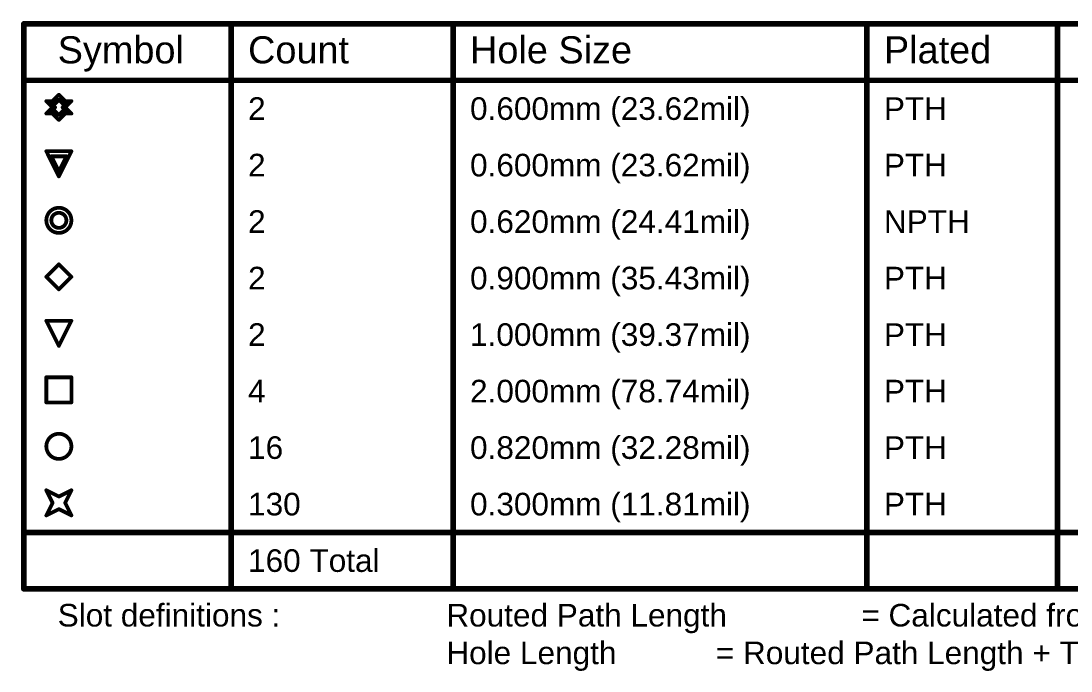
# Model space of a CAD drawing. Header units: millimetres. Extents: x -41 to 155, y -111 to 87.
# Drawn here: x -36.2 to 34.7, y 43.4 to 87.2 of the extents above; entities that cross this region are included whole.
import ezdxf

# ---------------------------------------------------------------- set-up
doc = ezdxf.new("R2010")
doc.units = ezdxf.units.MM
doc.layers.add('DrillDrawing', color=1, linetype='Continuous')
doc.styles.add('Arial', font='', dxfattribs={"height": 0.2})
doc.styles.get('Arial').set_extended_font_data('Arial')

msp = doc.modelspace()

# ---------------------------------------------------------------- linework, layer by layer
at = {"layer": 'DrillDrawing'}
for points, const_width in [([(-35.979, 86.994), (154.519, 86.994)], 0.381), ([(-35.979, 48.894), (-35.979, 86.994)], 0.381), ([(-21.987, 48.894), (-21.987, 86.994)], 0.381), ([(-7.005, 48.894), (-7.005, 86.994)], 0.381), ([(20.927, 48.894), (20.927, 86.994)], 0.381), ([(33.776, 48.894), (33.776, 86.994)], 0.381), ([(-35.979, 83.184), (154.519, 83.184)], 0.381), ([(-34.037, 81.787), (-33.614, 82.21)], 0.254), ([(-33.614, 82.21), (-33.19, 81.787)], 0.254), ([(-34.46, 81.787), (-34.037, 81.363)], 0.254), ([(-34.46, 81.787), (-34.037, 81.787)], 0.254), ([(-34.122, 81.617), (-33.868, 81.363)], 0.254), ([(-34.122, 81.617), (-33.868, 81.617)], 0.254), ([(-33.868, 81.617), (-33.614, 81.871)], 0.254), ([(-33.614, 81.871), (-33.36, 81.617)], 0.254), ([(-33.36, 81.617), (-33.106, 81.617)], 0.254), ([(-33.36, 81.363), (-33.106, 81.617)], 0.254), ([(-33.19, 81.787), (-32.767, 81.787)], 0.254), ([(-33.19, 81.363), (-32.767, 81.787)], 0.254), ([(-34.46, 80.94), (-34.037, 81.363)], 0.254), ([(-34.46, 80.94), (-34.037, 80.94)], 0.254), ([(-34.122, 81.109), (-33.868, 81.363)], 0.254), ([(-34.122, 81.109), (-33.868, 81.109)], 0.254), ([(-34.037, 80.94), (-33.614, 80.517)], 0.254), ([(-33.868, 81.109), (-33.614, 80.855)], 0.254), ([(-33.614, 80.855), (-33.36, 81.109)], 0.254), ([(-33.614, 80.517), (-33.19, 80.94)], 0.254), ([(-33.36, 81.363), (-33.106, 81.109)], 0.254), ([(-33.36, 81.109), (-33.106, 81.109)], 0.254), ([(-33.19, 81.363), (-32.767, 80.94)], 0.254), ([(-33.19, 80.94), (-32.767, 80.94)], 0.254), ([(-34.46, 78.4), (-32.767, 78.4)], 0.254), ([(-34.46, 78.4), (-33.614, 76.707)], 0.254), ([(-34.122, 78.061), (-33.106, 78.061)], 0.254), ([(-34.122, 78.061), (-33.614, 77.045)], 0.254), ([(-33.614, 76.707), (-32.767, 78.4)], 0.254), ([(-33.614, 77.045), (-33.106, 78.061)], 0.254), ([(-34.46, 69.933), (-33.614, 70.78)], 0.254), ([(-33.614, 70.78), (-32.767, 69.933)], 0.254), ([(-34.46, 69.933), (-33.614, 69.087)], 0.254), ([(-33.614, 69.087), (-32.767, 69.933)], 0.254), ([(-34.46, 66.97), (-32.767, 66.97)], 0.254), ([(-34.46, 66.97), (-33.614, 65.277)], 0.254), ([(-33.614, 65.277), (-32.767, 66.97)], 0.254), ([(-34.46, 63.16), (-32.767, 63.16)], 0.254), ([(-34.46, 61.467), (-34.46, 63.16)], 0.254), ([(-32.767, 61.467), (-32.767, 63.16)], 0.254), ([(-34.46, 61.467), (-32.767, 61.467)], 0.254), ([(-34.46, 55.54), (-33.614, 55.117)], 0.254), ([(-34.46, 55.54), (-34.037, 54.693)], 0.254), ([(-33.614, 55.117), (-32.767, 55.54)], 0.254), ([(-33.19, 54.693), (-32.767, 55.54)], 0.254), ([(-34.46, 53.847), (-34.037, 54.693)], 0.254), ([(-33.19, 54.693), (-32.767, 53.847)], 0.254), ([(-34.46, 53.847), (-33.614, 54.27)], 0.254), ([(-33.614, 54.27), (-32.767, 53.847)], 0.254), ([(-35.979, 52.704), (154.519, 52.704)], 0.381), ([(-35.979, 48.894), (154.519, 48.894)], 0.381)]:
    msp.add_lwpolyline(points, dxfattribs=dict(at, const_width=const_width))
for points, const_width in [([(-36.074, 86.994, 1), (-35.884, 86.994, 1)], 0.191), ([(-36.074, 86.994, 1), (-35.884, 86.994, 1)], 0.191), ([(-22.082, 86.994, 1), (-21.892, 86.994, 1)], 0.191), ([(-7.1, 86.994, 1), (-6.91, 86.994, 1)], 0.191), ([(20.832, 86.994, 1), (21.022, 86.994, 1)], 0.191), ([(33.681, 86.994, 1), (33.872, 86.994, 1)], 0.191), ([(-36.074, 83.184, 1), (-35.884, 83.184, 1)], 0.191), ([(-33.677, 82.21, 1), (-33.55, 82.21, 1)], 0.127), ([(-33.677, 82.21, 1), (-33.55, 82.21, 1)], 0.127), ([(-34.524, 81.787, 1), (-34.397, 81.787, 1)], 0.127), ([(-34.524, 81.787, 1), (-34.397, 81.787, 1)], 0.127), ([(-34.185, 81.617, 1), (-34.058, 81.617, 1)], 0.127), ([(-34.185, 81.617, 1), (-34.058, 81.617, 1)], 0.127), ([(-34.101, 81.787, 1), (-33.974, 81.787, 1)], 0.127), ([(-34.101, 81.787, 1), (-33.974, 81.787, 1)], 0.127), ([(-33.931, 81.617, 1), (-33.804, 81.617, 1)], 0.127), ([(-33.931, 81.617, 1), (-33.804, 81.617, 1)], 0.127), ([(-33.677, 81.871, 1), (-33.55, 81.871, 1)], 0.127), ([(-33.677, 81.871, 1), (-33.55, 81.871, 1)], 0.127), ([(-33.423, 81.617, 1), (-33.296, 81.617, 1)], 0.127), ([(-33.423, 81.617, 1), (-33.296, 81.617, 1)], 0.127), ([(-33.254, 81.787, 1), (-33.127, 81.787, 1)], 0.127), ([(-33.254, 81.787, 1), (-33.127, 81.787, 1)], 0.127), ([(-33.169, 81.617, 1), (-33.042, 81.617, 1)], 0.127), ([(-33.169, 81.617, 1), (-33.042, 81.617, 1)], 0.127), ([(-32.831, 81.787, 1), (-32.704, 81.787, 1)], 0.127), ([(-32.831, 81.787, 1), (-32.704, 81.787, 1)], 0.127), ([(-34.524, 80.94, 1), (-34.397, 80.94, 1)], 0.127), ([(-34.524, 80.94, 1), (-34.397, 80.94, 1)], 0.127), ([(-34.185, 81.109, 1), (-34.058, 81.109, 1)], 0.127), ([(-34.185, 81.109, 1), (-34.058, 81.109, 1)], 0.127), ([(-34.101, 81.363, 1), (-33.974, 81.363, 1)], 0.127), ([(-34.101, 81.363, 1), (-33.974, 81.363, 1)], 0.127), ([(-34.101, 80.94, 1), (-33.974, 80.94, 1)], 0.127), ([(-34.101, 80.94, 1), (-33.974, 80.94, 1)], 0.127), ([(-33.931, 81.363, 1), (-33.804, 81.363, 1)], 0.127), ([(-33.931, 81.363, 1), (-33.804, 81.363, 1)], 0.127), ([(-33.931, 81.109, 1), (-33.804, 81.109, 1)], 0.127), ([(-33.931, 81.109, 1), (-33.804, 81.109, 1)], 0.127), ([(-33.677, 80.855, 1), (-33.55, 80.855, 1)], 0.127), ([(-33.677, 80.855, 1), (-33.55, 80.855, 1)], 0.127), ([(-33.423, 81.363, 1), (-33.296, 81.363, 1)], 0.127), ([(-33.423, 81.363, 1), (-33.296, 81.363, 1)], 0.127), ([(-33.423, 81.109, 1), (-33.296, 81.109, 1)], 0.127), ([(-33.423, 81.109, 1), (-33.296, 81.109, 1)], 0.127), ([(-33.254, 81.363, 1), (-33.127, 81.363, 1)], 0.127), ([(-33.254, 81.363, 1), (-33.127, 81.363, 1)], 0.127), ([(-33.254, 80.94, 1), (-33.127, 80.94, 1)], 0.127), ([(-33.254, 80.94, 1), (-33.127, 80.94, 1)], 0.127), ([(-33.169, 81.109, 1), (-33.042, 81.109, 1)], 0.127), ([(-33.169, 81.109, 1), (-33.042, 81.109, 1)], 0.127), ([(-32.831, 80.94, 1), (-32.704, 80.94, 1)], 0.127), ([(-32.831, 80.94, 1), (-32.704, 80.94, 1)], 0.127), ([(-33.677, 80.517, 1), (-33.55, 80.517, 1)], 0.127), ([(-33.677, 80.517, 1), (-33.55, 80.517, 1)], 0.127), ([(-34.524, 78.4, 1), (-34.397, 78.4, 1)], 0.127), ([(-34.524, 78.4, 1), (-34.397, 78.4, 1)], 0.127), ([(-34.185, 78.061, 1), (-34.058, 78.061, 1)], 0.127), ([(-34.185, 78.061, 1), (-34.058, 78.061, 1)], 0.127), ([(-33.169, 78.061, 1), (-33.042, 78.061, 1)], 0.127), ([(-33.169, 78.061, 1), (-33.042, 78.061, 1)], 0.127), ([(-32.831, 78.4, 1), (-32.704, 78.4, 1)], 0.127), ([(-32.831, 78.4, 1), (-32.704, 78.4, 1)], 0.127), ([(-33.677, 77.045, 1), (-33.55, 77.045, 1)], 0.127), ([(-33.677, 77.045, 1), (-33.55, 77.045, 1)], 0.127), ([(-33.677, 76.707, 1), (-33.55, 76.707, 1)], 0.127), ([(-33.677, 76.707, 1), (-33.55, 76.707, 1)], 0.127), ([(-32.767, 73.743, 1), (-34.46, 73.743, 1)], 0.254), ([(-34.524, 73.743, 1), (-34.397, 73.743, 1)], 0.127), ([(-33.106, 73.743, 1), (-34.122, 73.743, 1)], 0.254), ([(-34.185, 73.743, 1), (-34.058, 73.743, 1)], 0.127), ([(-33.169, 73.743, 1), (-33.042, 73.743, 1)], 0.127), ([(-32.831, 73.743, 1), (-32.704, 73.743, 1)], 0.127), ([(-33.677, 70.78, 1), (-33.55, 70.78, 1)], 0.127), ([(-33.677, 70.78, 1), (-33.55, 70.78, 1)], 0.127), ([(-34.524, 69.933, 1), (-34.397, 69.933, 1)], 0.127), ([(-34.524, 69.933, 1), (-34.397, 69.933, 1)], 0.127), ([(-32.831, 69.933, 1), (-32.704, 69.933, 1)], 0.127), ([(-32.831, 69.933, 1), (-32.704, 69.933, 1)], 0.127), ([(-33.677, 69.087, 1), (-33.55, 69.087, 1)], 0.127), ([(-33.677, 69.087, 1), (-33.55, 69.087, 1)], 0.127), ([(-34.524, 66.97, 1), (-34.397, 66.97, 1)], 0.127), ([(-34.524, 66.97, 1), (-34.397, 66.97, 1)], 0.127), ([(-32.831, 66.97, 1), (-32.704, 66.97, 1)], 0.127), ([(-32.831, 66.97, 1), (-32.704, 66.97, 1)], 0.127), ([(-33.677, 65.277, 1), (-33.55, 65.277, 1)], 0.127), ([(-33.677, 65.277, 1), (-33.55, 65.277, 1)], 0.127), ([(-34.524, 63.16, 1), (-34.397, 63.16, 1)], 0.127), ([(-34.524, 63.16, 1), (-34.397, 63.16, 1)], 0.127), ([(-32.831, 63.16, 1), (-32.704, 63.16, 1)], 0.127), ([(-32.831, 63.16, 1), (-32.704, 63.16, 1)], 0.127), ([(-34.524, 61.467, 1), (-34.397, 61.467, 1)], 0.127), ([(-34.524, 61.467, 1), (-34.397, 61.467, 1)], 0.127), ([(-32.831, 61.467, 1), (-32.704, 61.467, 1)], 0.127), ([(-32.831, 61.467, 1), (-32.704, 61.467, 1)], 0.127), ([(-32.767, 58.503, 1), (-34.46, 58.503, 1)], 0.254), ([(-34.524, 58.503, 1), (-34.397, 58.503, 1)], 0.127), ([(-32.831, 58.503, 1), (-32.704, 58.503, 1)], 0.127), ([(-34.524, 55.54, 1), (-34.397, 55.54, 1)], 0.127), ([(-34.524, 55.54, 1), (-34.397, 55.54, 1)], 0.127), ([(-32.831, 55.54, 1), (-32.704, 55.54, 1)], 0.127), ([(-32.831, 55.54, 1), (-32.704, 55.54, 1)], 0.127), ([(-34.101, 54.693, 1), (-33.974, 54.693, 1)], 0.127), ([(-34.101, 54.693, 1), (-33.974, 54.693, 1)], 0.127), ([(-33.677, 55.117, 1), (-33.55, 55.117, 1)], 0.127), ([(-33.677, 55.117, 1), (-33.55, 55.117, 1)], 0.127), ([(-33.254, 54.693, 1), (-33.127, 54.693, 1)], 0.127), ([(-33.254, 54.693, 1), (-33.127, 54.693, 1)], 0.127), ([(-34.524, 53.847, 1), (-34.397, 53.847, 1)], 0.127), ([(-34.524, 53.847, 1), (-34.397, 53.847, 1)], 0.127), ([(-33.677, 54.27, 1), (-33.55, 54.27, 1)], 0.127), ([(-33.677, 54.27, 1), (-33.55, 54.27, 1)], 0.127), ([(-32.831, 53.847, 1), (-32.704, 53.847, 1)], 0.127), ([(-32.831, 53.847, 1), (-32.704, 53.847, 1)], 0.127), ([(-36.074, 52.704, 1), (-35.884, 52.704, 1)], 0.191), ([(-36.074, 48.894, 1), (-35.884, 48.894, 1)], 0.191), ([(-36.074, 48.894, 1), (-35.884, 48.894, 1)], 0.191), ([(-22.082, 48.894, 1), (-21.892, 48.894, 1)], 0.191), ([(-7.1, 48.894, 1), (-6.91, 48.894, 1)], 0.191), ([(20.832, 48.894, 1), (21.022, 48.894, 1)], 0.191), ([(33.681, 48.894, 1), (33.872, 48.894, 1)], 0.191)]:
    msp.add_lwpolyline(points, format="xyb", close=True, dxfattribs=dict(at, const_width=const_width))

# ---------------------------------------------------------------- texts
at = {"layer": 'DrillDrawing', "style": 'Arial'}
for s, height, p in [('Symbol', 1.8288, (-33.693, 84.327)), ('Count', 1.8288, (-20.844, 84.327)), ('Hole Size', 1.8288, (-5.862, 84.327)), ('Plated', 1.8288, (22.07, 84.327)), ('2', 1.524, (-20.844, 80.517)), ('0.600mm (23.62mil)', 1.524, (-5.862, 80.517)), ('PTH', 1.524, (22.07, 80.517)), ('2', 1.524, (-20.844, 76.707)), ('0.600mm (23.62mil)', 1.524, (-5.862, 76.707)), ('PTH', 1.524, (22.07, 76.707)), ('2', 1.524, (-20.844, 72.897)), ('0.620mm (24.41mil)', 1.524, (-5.862, 72.897)), ('NPTH', 1.524, (22.07, 72.897)), ('2', 1.524, (-20.844, 69.087)), ('0.900mm (35.43mil)', 1.524, (-5.862, 69.087)), ('PTH', 1.524, (22.07, 69.087)), ('2', 1.524, (-20.844, 65.277)), ('1.000mm (39.37mil)', 1.524, (-5.862, 65.277)), ('PTH', 1.524, (22.07, 65.277)), ('2.000mm (78.74mil)', 1.524, (-5.862, 61.467)), ('4', 1.524, (-20.844, 61.467)), ('PTH', 1.524, (22.07, 61.467)), ('16', 1.524, (-20.844, 57.657)), ('0.820mm (32.28mil)', 1.524, (-5.862, 57.657)), ('PTH', 1.524, (22.07, 57.657)), ('130', 1.524, (-20.844, 53.847)), ('0.300mm (11.81mil)', 1.524, (-5.862, 53.847)), ('PTH', 1.524, (22.07, 53.847)), ('160 Total', 1.524, (-20.844, 50.037)), ('Slot definitions :', 1.524, (-33.693, 46.354)), ('Routed Path Length', 1.524, (-7.463, 46.354)), ('= Calculated from tool start centre position to tool end centre position.', 1.524, (20.545, 46.354)), ('Hole Length', 1.524, (-7.463, 43.815)), (' = Routed Path Length + Tool Size = Slot length as defined in the PCB layout', 1.524, (10.134, 43.815))]:
    msp.add_text(s, height=height, dxfattribs=at).set_placement(p)

doc.saveas('drawing.dxf')
